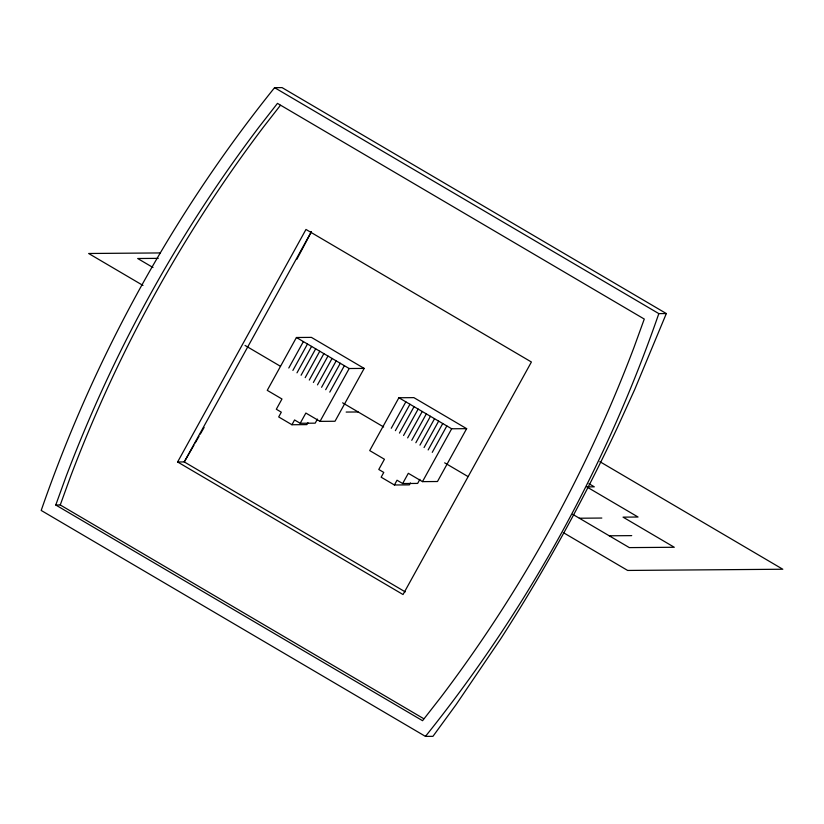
<?xml version="1.0" encoding="UTF-8"?>
<svg xmlns="http://www.w3.org/2000/svg" width="824" height="824" viewBox="0 0 824 824"><rect width="100%" height="100%" fill="white"/><g stroke="black" fill="none" stroke-linecap="round" stroke-linejoin="round"><path stroke-width="1.24" d="M55.764 505.009L66.013 476.705A1388.904 1346.107 89.6 0 1 259.117 126.906L277.472 103.371L644.275 319.053L634.016 347.357A1388.904 1346.107 89.6 0 1 440.922 697.156L422.558 720.691L55.764 505.009L60.255 504.968L423.732 718.703M60.255 504.968L70.514 476.663A1388.904 1346.107 89.6 0 1 263.608 126.865L280.438 105.297M666.328 313.553L634.707 389.494L617.743 426.781A997.122 536.228 -65.7 0 1 500.601 638.981L456.115 704.602L432.94 736.337L425.452 736.388L41.2 510.447A1401.068 1357.89 89.6 0 1 274.588 87.663L282.076 87.612L666.328 313.553L658.829 313.614L274.588 87.663M311.431 231.657L307.301 239.568A1401.068 298.556 -59.5 0 1 296.784 259.416M177.613 461.976L305.982 229.453L531.408 362.004L403.039 594.537L177.613 461.976L184.257 461.924L405.253 591.889M311.369 231.647L184.257 461.924L190.159 451.758A1401.068 298.556 -59.5 0 0 193.97 445.145M291.933 424.741L294.57 419.962L300.204 423.279L305.858 413.051L320.021 421.373L335.007 421.26L364.177 368.41L311.41 337.387L296.424 337.5L267.254 390.349L281.973 399.001L276.318 409.24L281.314 412.175L278.687 416.944L291.933 424.741L306.919 424.618L307.97 422.712M288.791 368.009L303.387 341.589M292.891 370.419L307.486 343.999M296.99 372.829L311.585 346.41M301.09 375.239L315.674 348.82M305.189 377.649L319.774 351.23M309.288 380.06L323.873 353.64M313.388 382.47L327.973 356.05M317.487 384.88L332.072 358.461M321.587 387.29L336.171 360.871M325.686 389.701L340.271 363.281M329.785 392.111L344.37 365.691M317.456 419.076L315.19 423.165L300.204 423.279M320.021 421.373L349.191 368.524L364.177 368.41M394.397 484.986L397.034 480.217L402.668 483.534L408.323 473.295L422.485 481.628L437.472 481.515L466.642 428.665L413.875 397.632L398.888 397.755L369.719 450.594L384.437 459.256L378.783 469.484L383.778 472.43L381.151 477.199L394.397 484.986L409.384 484.873L410.434 482.967M391.266 428.264L405.851 401.844M395.366 430.674L409.95 404.254M399.455 433.084L414.05 406.665M403.554 435.494L418.149 409.075M407.653 437.904L422.238 411.485M411.753 440.315L426.338 413.895M415.852 442.725L430.437 416.305M419.952 445.135L434.536 418.716M424.051 447.545L438.636 421.126M428.15 449.956L442.735 423.536M432.25 452.366L446.835 425.946M419.921 479.321L417.655 483.42L402.668 483.534M422.485 481.628L451.665 428.779L466.642 428.665M160.453 252.937L88.652 253.493L142.995 285.444M158.239 258.355L137.68 258.509L152.986 267.512M346.162 412.062L358.152 411.969M579.354 518.224L601.829 518.049M609.245 535.796L631.72 535.631M599.81 461.636L782.8 569.24L627.651 570.445L563.328 532.613M588.964 483.698L594.3 486.84L586.801 486.902L638.034 517.019L623.047 517.142L674.289 547.27L629.33 547.61L572.711 514.32M296.424 337.5L349.191 368.524M398.888 397.755L451.665 428.779M245.027 345.441L280.51 366.32M342.619 402.833L383.654 426.966M444.651 462.831L467.95 476.529M204.095 427.481A1401.068 298.556 -59.5 0 1 200.304 434.114M199.037 436.318A1401.068 298.556 -59.5 0 1 195.237 442.941M658.829 313.614A1401.068 1357.89 89.6 0 1 425.452 736.388"/></g></svg>
